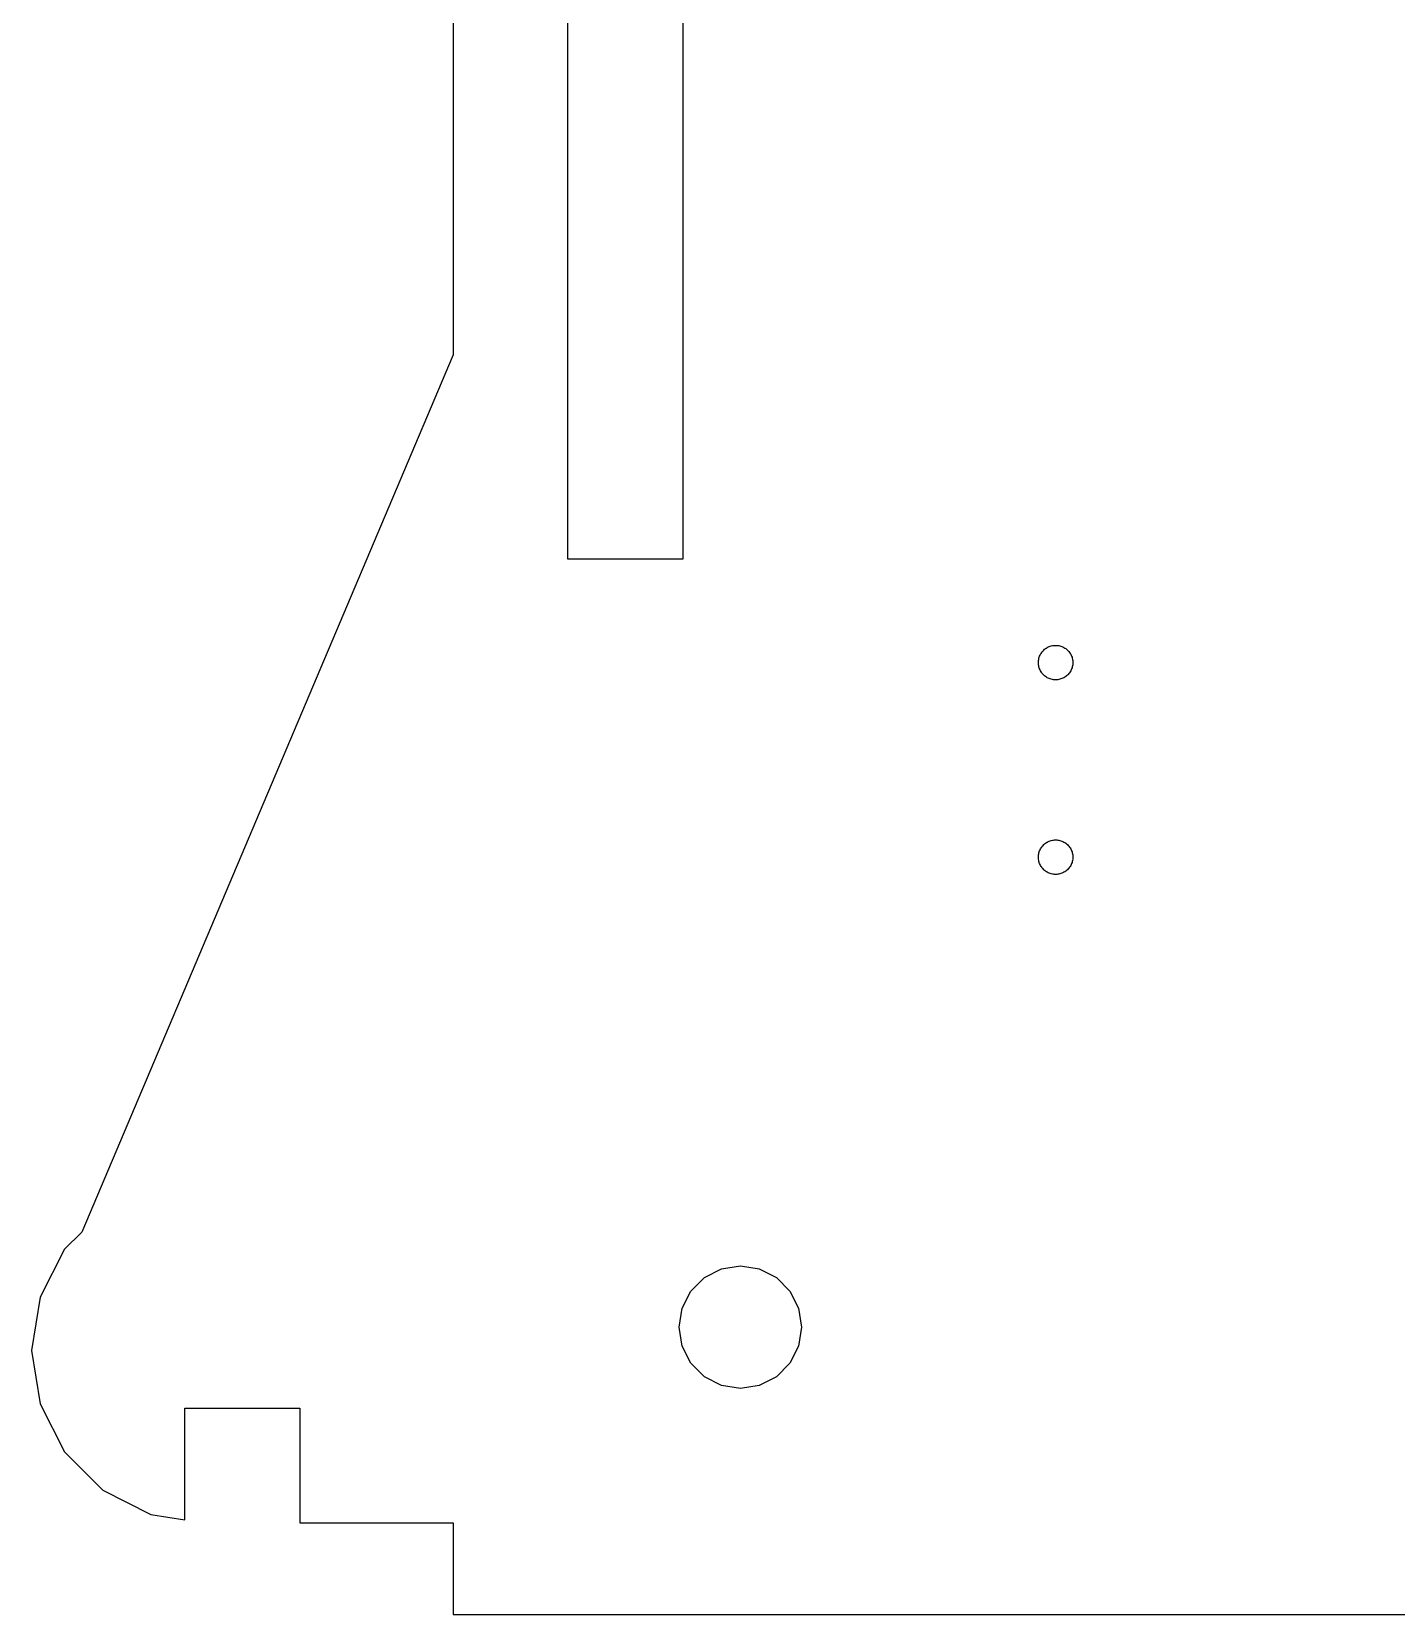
# Model space of a CAD drawing. Header units: metres. Extents: x 0 to 786, y 0 to 155.
# Drawn here: x 286.61 to 322.23, y 0 to 41.32 of the extents above; entities that cross this region are included whole.
import ezdxf

# ---------------------------------------------------------------- set-up
doc = ezdxf.new("R2010")
doc.units = ezdxf.units.M

msp = doc.modelspace()

# ---------------------------------------------------------------- linework, layer by layer
for p, q in [((297.61, 82.6465), (297.61, 32.8872)), ((300.61, 27.5488), (300.61, 55.0977)), ((303.61, 55.0977), (303.61, 27.5488)), ((297.61, 32.8872), (287.919, 9.9822)), ((303.61, 27.5488), (300.61, 27.5488)), ((313.053, 25.1967), (313.076, 25.2141)), ((313.076, 25.2141), (313.099, 25.2299)), ((313.099, 25.2299), (313.123, 25.2443)), ((313.123, 25.2443), (313.148, 25.2572)), ((313.148, 25.2572), (313.174, 25.2684)), ((313.174, 25.2684), (313.201, 25.278)), ((313.201, 25.278), (313.228, 25.2859)), ((313.228, 25.2859), (313.256, 25.292)), ((313.256, 25.292), (313.284, 25.2964)), ((313.284, 25.2964), (313.312, 25.2991)), ((313.312, 25.2991), (313.34, 25.3)), ((313.34, 25.3), (313.368, 25.2991)), ((313.368, 25.2991), (313.396, 25.2964)), ((313.396, 25.2964), (313.424, 25.292)), ((313.424, 25.292), (313.452, 25.2859)), ((313.452, 25.2859), (313.479, 25.278)), ((313.479, 25.278), (313.506, 25.2684)), ((313.506, 25.2684), (313.532, 25.2572)), ((313.532, 25.2572), (313.557, 25.2443)), ((313.557, 25.2443), (313.581, 25.2299)), ((313.581, 25.2299), (313.605, 25.2141)), ((313.605, 25.2141), (313.627, 25.1967)), ((312.89, 24.85), (312.891, 24.8783)), ((312.891, 24.8217), (312.89, 24.85)), ((312.891, 24.8783), (312.894, 24.9064)), ((312.894, 24.7936), (312.891, 24.8217)), ((312.894, 24.9064), (312.898, 24.9343)), ((312.898, 24.9343), (312.904, 24.9619)), ((312.904, 24.9619), (312.912, 24.989)), ((312.912, 24.989), (312.922, 25.0157)), ((312.922, 25.0157), (312.933, 25.0416)), ((312.933, 25.0416), (312.946, 25.0668)), ((312.946, 25.0668), (312.96, 25.0911)), ((312.96, 25.0911), (312.976, 25.1145)), ((312.976, 25.1145), (312.993, 25.1368)), ((312.993, 25.1368), (313.012, 25.158)), ((313.012, 25.158), (313.032, 25.178)), ((313.032, 25.178), (313.053, 25.1967)), ((313.627, 25.1967), (313.648, 25.178)), ((313.648, 25.178), (313.668, 25.158)), ((313.668, 25.158), (313.687, 25.1368)), ((313.687, 25.1368), (313.704, 25.1145)), ((313.704, 25.1145), (313.72, 25.0911)), ((313.72, 25.0911), (313.734, 25.0668)), ((313.734, 25.0668), (313.747, 25.0416)), ((313.747, 25.0416), (313.758, 25.0157)), ((313.758, 25.0157), (313.768, 24.989)), ((313.768, 24.989), (313.776, 24.9619)), ((313.776, 24.9619), (313.782, 24.9343)), ((313.782, 24.9343), (313.786, 24.9064)), ((313.786, 24.9064), (313.789, 24.8783)), ((313.789, 24.8217), (313.786, 24.7936)), ((313.789, 24.8783), (313.79, 24.85)), ((313.79, 24.85), (313.789, 24.8217)), ((312.898, 24.7657), (312.894, 24.7936)), ((312.904, 24.7381), (312.898, 24.7657)), ((312.912, 24.7109), (312.904, 24.7381)), ((312.922, 24.6843), (312.912, 24.7109)), ((312.933, 24.6584), (312.922, 24.6843)), ((312.946, 24.6332), (312.933, 24.6584)), ((312.96, 24.6089), (312.946, 24.6332)), ((312.976, 24.5855), (312.96, 24.6089)), ((312.993, 24.5632), (312.976, 24.5855)), ((313.012, 24.5419), (312.993, 24.5632)), ((313.032, 24.522), (313.012, 24.5419)), ((313.053, 24.5033), (313.032, 24.522)), ((313.076, 24.4859), (313.053, 24.5033)), ((313.099, 24.47), (313.076, 24.4859)), ((313.123, 24.4557), (313.099, 24.47)), ((313.148, 24.4428), (313.123, 24.4557)), ((313.174, 24.4316), (313.148, 24.4428)), ((313.201, 24.422), (313.174, 24.4316)), ((313.228, 24.4141), (313.201, 24.422)), ((313.256, 24.408), (313.228, 24.4141)), ((313.284, 24.4035), (313.256, 24.408)), ((313.312, 24.4009), (313.284, 24.4035)), ((313.34, 24.4), (313.312, 24.4009)), ((313.368, 24.4009), (313.34, 24.4)), ((313.396, 24.4035), (313.368, 24.4009)), ((313.424, 24.408), (313.396, 24.4035)), ((313.452, 24.4141), (313.424, 24.408)), ((313.479, 24.422), (313.452, 24.4141)), ((313.506, 24.4316), (313.479, 24.422)), ((313.532, 24.4428), (313.506, 24.4316)), ((313.557, 24.4557), (313.532, 24.4428)), ((313.581, 24.47), (313.557, 24.4557)), ((313.605, 24.4859), (313.581, 24.47)), ((313.627, 24.5033), (313.605, 24.4859)), ((313.648, 24.522), (313.627, 24.5033)), ((313.668, 24.5419), (313.648, 24.522)), ((313.687, 24.5632), (313.668, 24.5419)), ((313.704, 24.5855), (313.687, 24.5632)), ((313.72, 24.6089), (313.704, 24.5855)), ((313.734, 24.6332), (313.72, 24.6089)), ((313.747, 24.6584), (313.734, 24.6332)), ((313.758, 24.6843), (313.747, 24.6584)), ((313.768, 24.7109), (313.758, 24.6843)), ((313.776, 24.7381), (313.768, 24.7109)), ((313.782, 24.7657), (313.776, 24.7381)), ((313.786, 24.7936), (313.782, 24.7657)), ((312.894, 19.8264), (312.898, 19.8543)), ((312.898, 19.8543), (312.904, 19.8819)), ((312.904, 19.8819), (312.912, 19.9091)), ((312.912, 19.9091), (312.922, 19.9357)), ((312.922, 19.9357), (312.933, 19.9616)), ((312.933, 19.9616), (312.946, 19.9868)), ((312.946, 19.9868), (312.96, 20.0111)), ((312.96, 20.0111), (312.976, 20.0345)), ((312.976, 20.0345), (312.993, 20.0568)), ((312.993, 20.0568), (313.012, 20.078)), ((313.012, 20.078), (313.032, 20.098)), ((313.032, 20.098), (313.053, 20.1167)), ((313.053, 20.1167), (313.076, 20.134)), ((313.076, 20.134), (313.099, 20.1499)), ((313.099, 20.1499), (313.123, 20.1643)), ((313.123, 20.1643), (313.148, 20.1772)), ((313.148, 20.1772), (313.174, 20.1884)), ((313.174, 20.1884), (313.201, 20.198)), ((313.201, 20.198), (313.228, 20.2059)), ((313.228, 20.2059), (313.256, 20.212)), ((313.256, 20.212), (313.284, 20.2164)), ((313.284, 20.2164), (313.312, 20.2191)), ((313.312, 20.2191), (313.34, 20.22)), ((313.34, 20.22), (313.368, 20.2191)), ((313.368, 20.2191), (313.396, 20.2164)), ((313.396, 20.2164), (313.424, 20.212)), ((313.424, 20.212), (313.452, 20.2059)), ((313.452, 20.2059), (313.479, 20.198)), ((313.479, 20.198), (313.506, 20.1884)), ((313.506, 20.1884), (313.532, 20.1772)), ((313.532, 20.1772), (313.557, 20.1643)), ((313.557, 20.1643), (313.581, 20.1499)), ((313.581, 20.1499), (313.605, 20.134)), ((313.605, 20.134), (313.627, 20.1167)), ((313.627, 20.1167), (313.648, 20.098)), ((313.648, 20.098), (313.668, 20.078)), ((313.668, 20.078), (313.687, 20.0568)), ((313.687, 20.0568), (313.704, 20.0345)), ((313.704, 20.0345), (313.72, 20.0111)), ((313.72, 20.0111), (313.734, 19.9868)), ((313.734, 19.9868), (313.747, 19.9616)), ((313.747, 19.9616), (313.758, 19.9357)), ((313.758, 19.9357), (313.768, 19.9091)), ((313.768, 19.9091), (313.776, 19.8819)), ((313.776, 19.8819), (313.782, 19.8543)), ((313.782, 19.8543), (313.786, 19.8264)), ((312.89, 19.77), (312.891, 19.7982)), ((312.891, 19.7417), (312.89, 19.77)), ((312.891, 19.7982), (312.894, 19.8264)), ((312.894, 19.7136), (312.891, 19.7417)), ((312.898, 19.6857), (312.894, 19.7136)), ((312.904, 19.6581), (312.898, 19.6857)), ((312.912, 19.6309), (312.904, 19.6581)), ((312.922, 19.6043), (312.912, 19.6309)), ((312.933, 19.5784), (312.922, 19.6043)), ((312.946, 19.5532), (312.933, 19.5784)), ((312.96, 19.5289), (312.946, 19.5532)), ((312.976, 19.5055), (312.96, 19.5289)), ((312.993, 19.4832), (312.976, 19.5055)), ((313.012, 19.4619), (312.993, 19.4832)), ((313.032, 19.442), (313.012, 19.4619)), ((313.053, 19.4233), (313.032, 19.442)), ((313.076, 19.4059), (313.053, 19.4233)), ((313.627, 19.4233), (313.605, 19.4059)), ((313.648, 19.442), (313.627, 19.4233)), ((313.668, 19.4619), (313.648, 19.442)), ((313.687, 19.4832), (313.668, 19.4619)), ((313.704, 19.5055), (313.687, 19.4832)), ((313.72, 19.5289), (313.704, 19.5055)), ((313.734, 19.5532), (313.72, 19.5289)), ((313.747, 19.5784), (313.734, 19.5532)), ((313.758, 19.6043), (313.747, 19.5784)), ((313.768, 19.6309), (313.758, 19.6043)), ((313.776, 19.6581), (313.768, 19.6309)), ((313.782, 19.6857), (313.776, 19.6581)), ((313.786, 19.7136), (313.782, 19.6857)), ((313.786, 19.8264), (313.789, 19.7982)), ((313.789, 19.7417), (313.786, 19.7136)), ((313.789, 19.7982), (313.79, 19.77)), ((313.79, 19.77), (313.789, 19.7417)), ((313.099, 19.39), (313.076, 19.4059)), ((313.123, 19.3757), (313.099, 19.39)), ((313.148, 19.3628), (313.123, 19.3757)), ((313.174, 19.3516), (313.148, 19.3628)), ((313.201, 19.342), (313.174, 19.3516)), ((313.228, 19.3341), (313.201, 19.342)), ((313.256, 19.328), (313.228, 19.3341)), ((313.284, 19.3235), (313.256, 19.328)), ((313.312, 19.3209), (313.284, 19.3235)), ((313.34, 19.32), (313.312, 19.3209)), ((313.368, 19.3209), (313.34, 19.32)), ((313.396, 19.3235), (313.368, 19.3209)), ((313.424, 19.328), (313.396, 19.3235)), ((313.452, 19.3341), (313.424, 19.328)), ((313.479, 19.342), (313.452, 19.3341)), ((313.506, 19.3516), (313.479, 19.342)), ((313.532, 19.3628), (313.506, 19.3516)), ((313.557, 19.3757), (313.532, 19.3628)), ((313.581, 19.39), (313.557, 19.3757)), ((313.605, 19.4059), (313.581, 19.39)), ((287.919, 9.9822), (287.469, 9.5322)), ((287.469, 9.5322), (286.83, 8.2778)), ((304.616, 9.0217), (305.11, 9.1)), ((305.11, 9.1), (305.604, 9.0217)), ((303.816, 8.4404), (304.17, 8.7944)), ((304.17, 8.7944), (304.616, 9.0217)), ((305.604, 9.0217), (306.05, 8.7944)), ((306.05, 8.7944), (306.404, 8.4404)), ((286.83, 8.2778), (286.61, 6.8872)), ((303.588, 7.9944), (303.816, 8.4404)), ((306.404, 8.4404), (306.632, 7.9944)), ((303.51, 7.5), (303.588, 7.9944)), ((306.632, 7.9944), (306.71, 7.5)), ((303.588, 7.0056), (303.51, 7.5)), ((306.71, 7.5), (306.632, 7.0056)), ((286.61, 6.8872), (286.83, 5.4966)), ((303.816, 6.5595), (303.588, 7.0056)), ((306.632, 7.0056), (306.404, 6.5595)), ((304.17, 6.2056), (303.816, 6.5595)), ((304.616, 5.9783), (304.17, 6.2056)), ((306.05, 6.2056), (305.604, 5.9783)), ((306.404, 6.5595), (306.05, 6.2056)), ((305.11, 5.9), (304.616, 5.9783)), ((305.604, 5.9783), (305.11, 5.9)), ((286.83, 5.4966), (287.469, 4.2422)), ((290.61, 2.4664), (290.61, 5.3872)), ((290.61, 5.3872), (293.61, 5.3872)), ((293.61, 5.3872), (293.61, 2.3872)), ((287.469, 4.2422), (288.465, 3.2466)), ((288.465, 3.2466), (289.719, 2.6075)), ((289.719, 2.6075), (290.61, 2.4664)), ((293.61, 2.3872), (297.61, 2.3872)), ((297.61, 2.3872), (297.61, 0)), ((297.61, 0), (386.48, 0))]:
    msp.add_line(p, q)

doc.saveas('drawing.dxf')
